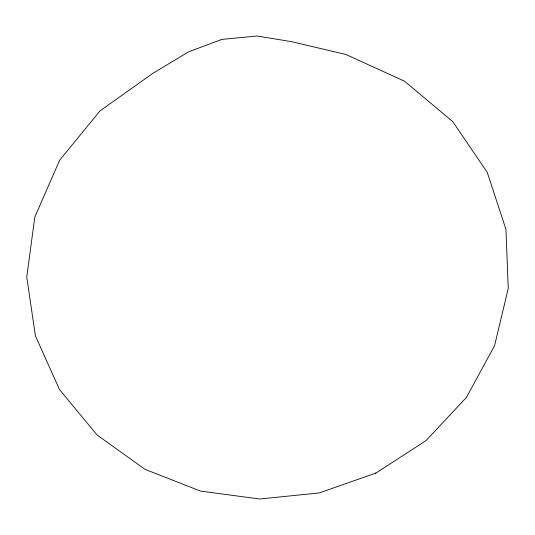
<?xml version="1.0" encoding="UTF-8"?>
<svg xmlns="http://www.w3.org/2000/svg" width="535" height="535" viewBox="0 0 535 535"><rect width="100%" height="100%" fill="white"/><g stroke="black" fill="none" stroke-linecap="round" stroke-linejoin="round"><path stroke-width="0.8" d="M375.878 473.094L425.94 440.686L466.426 397.405L494.594 345.643L508.25 288.412L505.949 229.314L487.231 172.337L452.777 121.652L404.574 81.233L345.871 54.47L291.876 41.737L257.121 35.992L221.891 39.403L188.781 51.728L153.043 73.201L99.951 110.939L59.652 160.212L34.815 217.023L26.75 277.003L35.397 335.826L59.525 389.567L97.009 434.935L145.045 469.362L200.424 491.063L259.696 499.008L319.214 492.936L375.878 473.094L375.303 473.294"/></g></svg>
